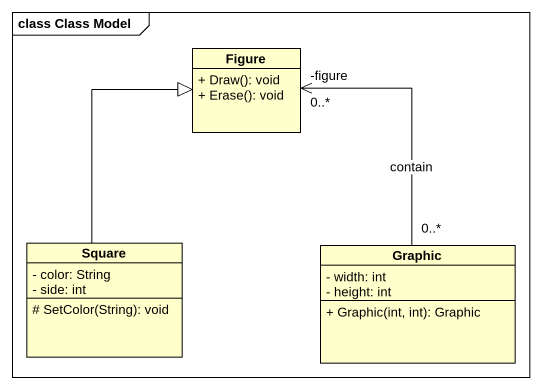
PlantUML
@startuml
mainframe class Class Model
hide circle
hide empty members
skinparam classAttributeIconSize 0
class Figure {
  + Draw(): void
  + Erase(): void
}
class Square {
  - color: String
  - side: int
  # SetColor(String): void
}
class Graphic {
  - width: int
  - height: int
  + Graphic(int, int): Graphic
}
Figure "-figure\n0..*" <-- "0..*" Graphic : contain
Square -up-|> Figure
@enduml
